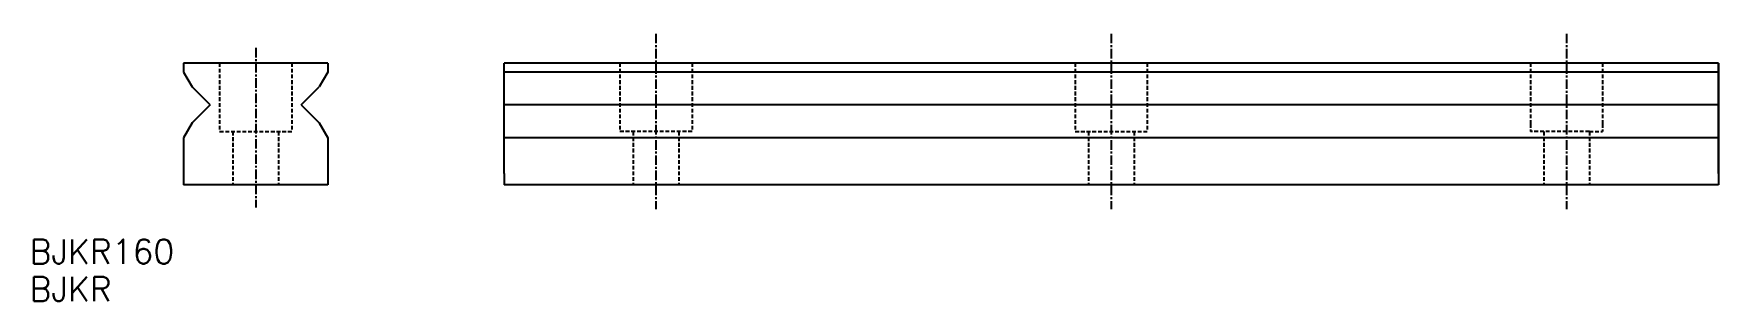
# Model space of a CAD drawing. Extents: x 16 to 238, y 23 to 58.
import ezdxf

# ---------------------------------------------------------------- set-up
doc = ezdxf.new("R2010")
doc.units = 0
doc.linetypes.add('CENTER', pattern=[2, 1.25, -0.25, 0.25, -0.25])
doc.linetypes.add('DASHED', pattern=[0.75, 0.5, -0.25])
doc.layers.get('0').update_dxf_attribs({"linetype": 'CONTINUOUS'})
doc.layers.add('CENTER', color=1, linetype='CENTER')
doc.styles.get("Standard").update_dxf_attribs({"font": 'txt.shx', "bigfont": 'bigfont.shx'})

msp = doc.modelspace()

# ---------------------------------------------------------------- linework, layer by layer
at = {"color": 7, "linetype": 'CONTINUOUS'}
for p, q in [((35.6, 54.29), (35.6, 53.12)), ((54.6, 54.29), (35.6, 54.29)), ((54.6, 54.29), (54.6, 53.12)), ((54.6, 54.29), (54.6, 53.12)), ((237.85, 54.29), (77.85, 54.29)), ((77.85, 39.79), (77.85, 54.29)), ((77.85, 39.79), (77.85, 54.29)), ((237.85, 39.79), (237.85, 54.29)), ((237.85, 54.29), (237.85, 38.29)), ((35.6, 53.12), (36.73, 51.16)), ((39.1, 48.79), (36.73, 51.16)), ((51.1, 48.79), (53.46, 51.16)), ((54.6, 53.12), (53.46, 51.16)), ((237.85, 53.12), (77.85, 53.12)), ((39.1, 48.79), (36.73, 46.42)), ((51.1, 48.79), (53.46, 46.42)), ((237.85, 48.79), (77.85, 48.79)), ((36.73, 46.42), (35.6, 44.46)), ((35.6, 44.46), (35.6, 38.29)), ((53.46, 46.42), (54.6, 44.46)), ((54.6, 44.46), (54.6, 38.29)), ((237.85, 44.46), (77.85, 44.46)), ((54.6, 38.29), (35.6, 38.29)), ((77.85, 39.79), (77.85, 38.29)), ((237.85, 38.29), (77.85, 38.29))]:
    msp.add_line(p, q, dxfattribs=at)
at = {"color": 3, "linetype": 'DASHED'}
for p, q in [((40.35, 54.29), (40.35, 45.29)), ((49.85, 54.29), (49.85, 45.29)), ((93.1, 54.29), (93.1, 45.29)), ((102.6, 54.29), (102.6, 45.29)), ((153.1, 54.29), (153.1, 45.29)), ((162.6, 54.29), (162.6, 45.29)), ((213.1, 54.29), (213.1, 46.29)), ((222.6, 54.29), (222.6, 46.29)), ((40.35, 45.29), (49.85, 45.29)), ((42.1, 45.29), (42.1, 38.29)), ((48.1, 45.29), (48.1, 38.29)), ((102.6, 45.29), (93.1, 45.29)), ((94.85, 45.29), (94.85, 38.29)), ((100.85, 45.29), (100.85, 38.29)), ((153.1, 45.29), (162.6, 45.29)), ((154.85, 45.29), (154.85, 38.29)), ((160.85, 45.29), (160.85, 38.29)), ((213.1, 46.29), (213.1, 45.29)), ((214.85, 45.29), (213.1, 45.29)), ((214.85, 45.29), (214.85, 38.29)), ((220.85, 45.29), (214.85, 45.29)), ((220.85, 45.29), (220.85, 38.29)), ((220.85, 45.29), (222.6, 45.29)), ((222.6, 46.29), (222.6, 45.29))]:
    msp.add_line(p, q, dxfattribs=at)
at = {"layer": 'CENTER', "color": 1, "linetype": 'CENTER'}
for p, q in [((97.85, 58.15), (97.85, 35.1)), ((157.85, 58.15), (157.85, 35.1)), ((217.85, 58.15), (217.85, 35.1)), ((45.1, 56.29), (45.1, 35.29))]:
    msp.add_line(p, q, dxfattribs=at)

# ---------------------------------------------------------------- texts
at = {"color": 7, "linetype": 'CONTINUOUS'}
for s, p in [('BJKR160', (15.3, 27.9)), ('BJKR', (15.3, 22.97))]:
    msp.add_text(s, height=3.2, dxfattribs=at).set_placement(p)

doc.saveas('drawing.dxf')
